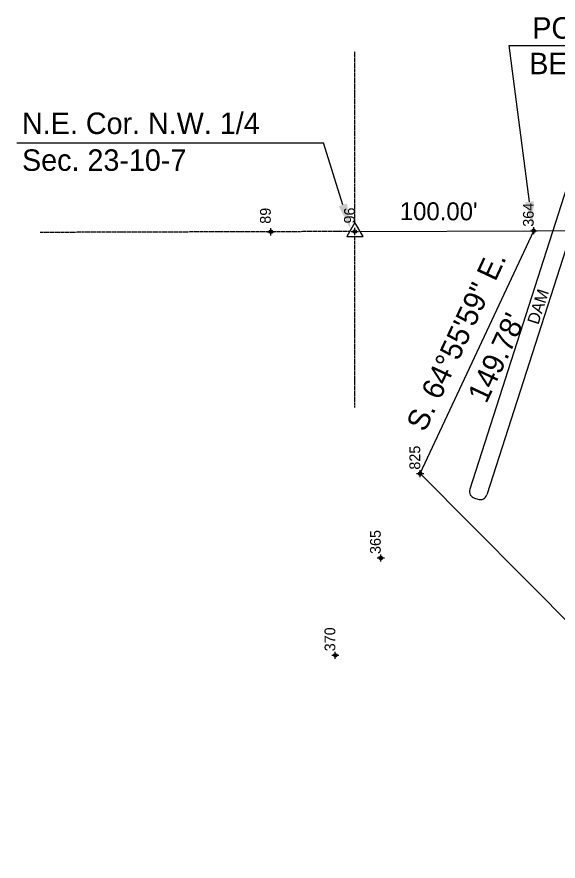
# Model space of a CAD drawing. Extents: x 26090 to 29323, y 9677 to 11446.
# Drawn here: x 26089.8 to 26392.4, y 10846.7 to 11318.3 of the extents above; entities that cross this region are included whole.
import ezdxf
from ezdxf.enums import TextEntityAlignment as Align

# ---------------------------------------------------------------- set-up
doc = ezdxf.new("R2010")
doc.units = 0
doc.header["$MEASUREMENT"] = 0
doc.header["$PDMODE"] = 34
doc.header["$PDSIZE"] = 2
doc.linetypes.add('LDASH', pattern=[1.85, 0.8, -0.25, 0.8])
for name, color, linetype in [('V-ANNO-BRNG', 8, 'CONTINUOUS'), ('V-CTRL', 8, 'CONTINUOUS'), ('V-PROP-DIM', 7, 'CONTINUOUS'), ('V-PROP-LINE', 1, 'CONTINUOUS'), ('V-SITE-EWAT', 5, 'CONTINUOUS')]:
    doc.layers.add(name, color=color, linetype=linetype)

msp = doc.modelspace()

# ---------------------------------------------------------------- linework, layer by layer
at = {"layer": 'V-ANNO-BRNG', "linetype": 'LDASH'}
for p, q in [((26278.76, 11203.5), (26278.76, 11299.11)), ((26275.78, 11198.39), (26102.77, 11197.88)), ((26278.76, 11100.08), (26278.76, 11195.69))]:
    msp.add_line(p, q, dxfattribs=at)
at = {"layer": 'V-ANNO-BRNG'}
for p, q in [((26376.4, 11215), (26364.99, 11302.21)), ((26364.99, 11302.21), (26482.95, 11302.21)), ((26089.84, 11247.99), (26261.19, 11247.99)), ((26272.12, 11213.33), (26261.19, 11247.99)), ((26281.76, 11198.42), (26378.76, 11198.83))]:
    msp.add_line(p, q, dxfattribs=at)
msp.add_lwpolyline([(26278.79, 11203.52), (26274.23, 11195.61), (26283.36, 11195.61)], close=True, dxfattribs=at)
for points in [[(26274.41, 11214.05), (26269.83, 11212.61), (26276.45, 11199.6)], [(26378.78, 11215.31), (26374.02, 11214.68), (26378.27, 11200.72)]]:
    msp.add_solid(points, dxfattribs=at)
at = {"layer": 'V-CTRL'}
for p in [(26231.76, 11198.26), (26278.76, 11198.4), (26378.76, 11198.83), (26315.3, 11063.15), (26315.3, 11063.15), (26293.26, 11016.04), (26267.84, 10961.69)]:
    msp.add_point(p, dxfattribs=at)
at = {"layer": 'V-PROP-LINE'}
for p, q in [((26378.76, 11198.83), (28016.19, 11205.82)), ((26315.3, 11063.15), (26378.76, 11198.83)), ((26530.62, 10846.72), (26315.3, 11063.15))]:
    msp.add_line(p, q, dxfattribs=at)
at = {"layer": 'V-SITE-EWAT'}
for p, q in [((26414.84, 11245.18), (26352.59, 11051.4)), ((26402.26, 11238.72), (26343.07, 11054.46)), ((26345.66, 11049.42), (26347.56, 11048.81))]:
    msp.add_line(p, q, dxfattribs=at)
for centre, start, end in [((26346.88, 11053.23), 162.1907, 252.1907), ((26348.78, 11052.62), 252.1907, 342.1907)]:
    msp.add_arc(centre, 4, start, end, dxfattribs=at)

# ---------------------------------------------------------------- texts
at = {"layer": 'V-ANNO-BRNG'}
for s, p in [('POINT OF ', (26377.98, 11306.1)), ('BEGINNING', (26376.28, 11286.25)), ('N.E. Cor. N.W. 1/4', (26092.73, 11252.86)), ('Sec. 23-10-7', (26092.73, 11232.29))]:
    msp.add_text(s, height=12, dxfattribs=at).set_placement(p)
msp.add_text("100.00'", height=10, rotation=359.8307, dxfattribs=at).set_placement((26325.64, 11209.7), align=Align.MIDDLE)
at = {"layer": 'V-CTRL'}
for s, p in [(' 364 ', (26378.76, 11198.83)), ('  89 ', (26231.76, 11198.26)), ('  96 ', (26278.76, 11198.4)), (' 825 ', (26315.3, 11063.15)), (' 825 ', (26315.3, 11063.15)), (' 365 ', (26293.26, 11016.04)), (' 370 ', (26267.84, 10961.69))]:
    msp.add_text(s, height=6, rotation=90, dxfattribs=at).set_placement(p)
at = {"layer": 'V-PROP-DIM'}
for s, p in [('S. 64%%d55\'59" E.', (26335.43, 11137.42)), ("149.78'", (26357.87, 11128))]:
    msp.add_text(s, height=12, rotation=64.9331, dxfattribs=at).set_placement(p, align=Align.MIDDLE)
at = {"layer": 'V-SITE-EWAT'}
msp.add_text('DAM', height=6.666, rotation=72.0462, dxfattribs=at).set_placement((26381.32, 11145.99))

doc.saveas('drawing.dxf')
